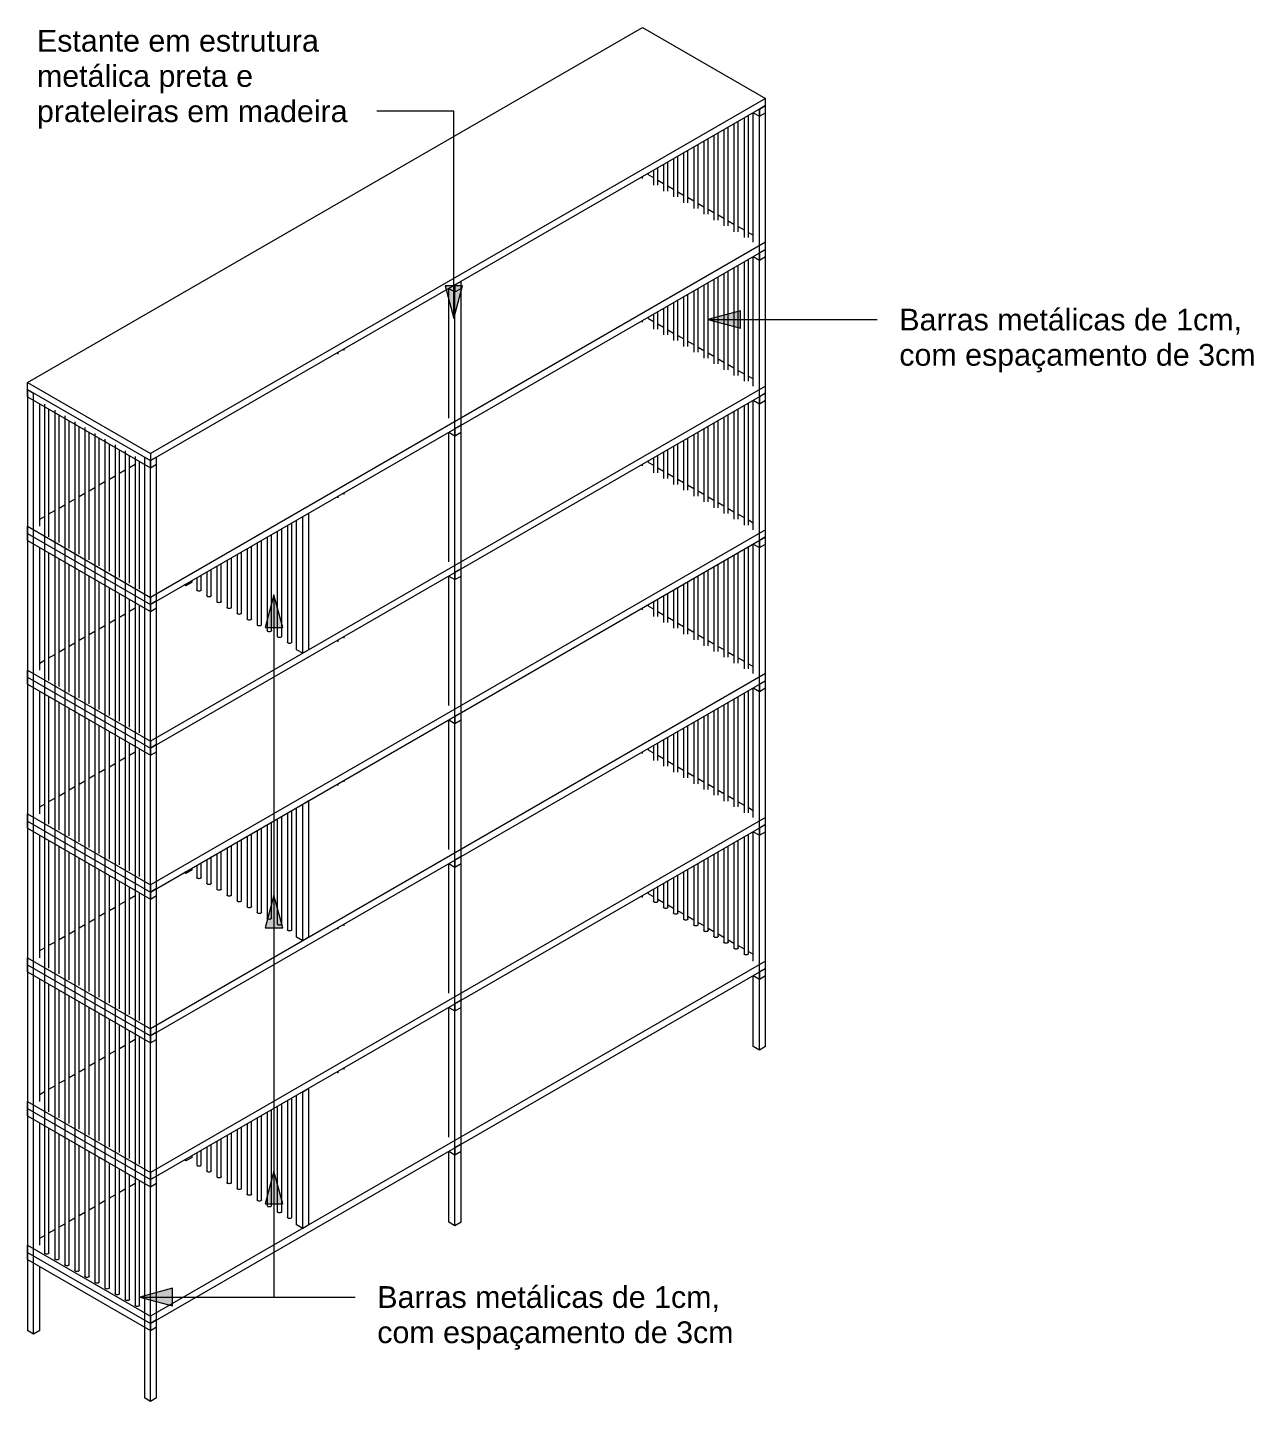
# Model space of a CAD drawing. Header units: millimetres. Extents: x 5688 to 18484, y 2540 to 6636.
# Drawn here: x 5688 to 8508, y 3476 to 6636 of the extents above; entities that cross this region are included whole.
import ezdxf

# ---------------------------------------------------------------- set-up
doc = ezdxf.new("R2010")
doc.units = ezdxf.units.MM
doc.layers.add('G-ANNO-TEXT', color=231, linetype='Continuous', lineweight=9)
doc.layers.add('I-FURN', color=30, linetype='Continuous', lineweight=9)
doc.styles.add('Arial', font='arial.ttf', dxfattribs={"height": 50})

# ---------------------------------------------------------------- blocks, each defined once
blk = doc.blocks.new('estante - estante-4589433-VISTA 3D ESTANTE MEZANINO')
at = {"layer": 'I-FURN'}
for p, q in [((5688.2, 5819.6), (7102.4, 6636.1)), ((7102.4, 6636.1), (7385.2, 6472.8)), ((7385.2, 6472.8), (5971, 5656.3)), ((5971, 5640), (7385.2, 6456.5)), ((7385.2, 6456.5), (7371.1, 6448.3)), ((7371.1, 6448.3), (7385.2, 6456.5)), ((7371.1, 6448.3), (7371.1, 6432)), ((7371.1, 4284.6), (7371.1, 6448.3)), ((7385.2, 6456.5), (7385.2, 6472.8)), ((7385.2, 6440.1), (7385.2, 6456.5)), ((7385.2, 4292.7), (7385.2, 6456.5)), ((7312.7, 6414.6), (7312.7, 6166.4)), ((7322.7, 6166.4), (7322.7, 6420.4)), ((7335.9, 6428), (7335.9, 6153)), ((7345.9, 6153), (7345.9, 6433.7)), ((7356.9, 6440.1), (7371.1, 6432)), ((7356.9, 6142.1), (7356.9, 6440.1)), ((7371.1, 6432), (7385.2, 6440.1)), ((7266.4, 6387.9), (7266.4, 6193.2)), ((7276.4, 6193.2), (7276.4, 6393.7)), ((7289.6, 6401.2), (7289.6, 6179.8)), ((7299.6, 6179.8), (7299.6, 6407)), ((7207, 6233.2), (7207, 6353.6)), ((7220.2, 6361.2), (7220.2, 6219.8)), ((7230.2, 6219.8), (7230.2, 6366.9)), ((7243.3, 6374.5), (7243.3, 6206.5)), ((7253.3, 6206.5), (7253.3, 6380)), ((7150.7, 6321.1), (7150.7, 6259.9)), ((7160.7, 6259.9), (7160.7, 6326.9)), ((7173.9, 6334.4), (7173.9, 6246.6)), ((7183.9, 6246.6), (7183.9, 6340.2)), ((7197, 6347.8), (7197, 6233.2)), ((7102.4, 6289.1), (7102.4, 6293.2)), ((7116.5, 6297.2), (7116.5, 6301.3)), ((7116.5, 6297.2), (7127.6, 6290.8)), ((7127.6, 6307.7), (7127.6, 6273.3)), ((7137.6, 6273.3), (7137.6, 6313.5)), ((7137.6, 6285.1), (7150.8, 6277.5)), ((7160.7, 6271.7), (7173.9, 6264.1)), ((7183.9, 6258.4), (7197, 6250.8)), ((7207.2, 6244.9), (7220.2, 6237.4)), ((7230.2, 6231.6), (7243.3, 6224)), ((7253.3, 6218.3), (7266.5, 6210.7)), ((7276.4, 6204.9), (7289.6, 6197.3)), ((7299.6, 6191.6), (7312.7, 6183.9)), ((7322.7, 6178.2), (7335.9, 6170.6)), ((7345.9, 6164.8), (7356.9, 6158.4)), ((7385.2, 6142.1), (5971, 5325.6)), ((7385.2, 6125.8), (7385.2, 6142.1)), ((5971, 5309.3), (7385.2, 6125.8)), ((7345.9, 5822.4), (7345.9, 6103.1)), ((7356.9, 6109.4), (7371.1, 6101.3)), ((7356.9, 5811.4), (7356.9, 6109.4)), ((7385.2, 6125.8), (7371.1, 6117.6)), ((7371.1, 6117.6), (7371.1, 6101.3)), ((7371.1, 6101.3), (7385.2, 6109.4)), ((7385.2, 6109.4), (7385.2, 6125.8)), ((7289.6, 6070.6), (7289.6, 5849.1)), ((7299.6, 5849.1), (7299.6, 6076.3)), ((7312.7, 6083.9), (7312.7, 5835.7)), ((7322.7, 5835.7), (7322.7, 6089.7)), ((7335.9, 6097.3), (7335.9, 5822.4)), ((6656.9, 6036), (6671, 6027.8)), ((6656.9, 5737.9), (6656.9, 6036)), ((6685.2, 6052.3), (6671, 6044.1)), ((6671, 6044.1), (6685.2, 6052.3)), ((6671, 6044.1), (6671, 6027.8)), ((6671, 5399.2), (6671, 6044.1)), ((6671, 6027.8), (6685.2, 6036)), ((6685.2, 6036), (6685.2, 6052.3)), ((6685.2, 3888.6), (6685.2, 6052.3)), ((7230.2, 5889.2), (7230.2, 6036.3)), ((7243.3, 6043.8), (7243.3, 5875.8)), ((7253.3, 5875.8), (7253.3, 6049.6)), ((7266.4, 6057.2), (7266.4, 5862.4)), ((7276.4, 5862.4), (7276.4, 6063)), ((7173.9, 6003.8), (7173.9, 5915.9)), ((7183.9, 5915.9), (7183.9, 6009.5)), ((7197, 6017.1), (7197, 5902.5)), ((7207, 5902.5), (7207, 6022.9)), ((7220.2, 6030.5), (7220.2, 5889.2)), ((7127.6, 5977), (7127.6, 5942.6)), ((7137.6, 5942.6), (7137.6, 5982.8)), ((7150.7, 5990.4), (7150.7, 5929.3)), ((7160.7, 5929.3), (7160.7, 5996.2)), ((7102.4, 5958.4), (7102.4, 5962.5)), ((7116.5, 5966.6), (7116.5, 5970.6)), ((7116.5, 5966.6), (7127.6, 5960.1)), ((7137.6, 5954.4), (7150.8, 5946.8)), ((7160.7, 5941), (7173.9, 5933.4)), ((7183.9, 5927.7), (7197.1, 5920.1)), ((7207.2, 5914.2), (7220.2, 5906.7)), ((6402.3, 5884.9), (6402.3, 5889)), ((6416.5, 5893.1), (6416.5, 5897.2)), ((7230.2, 5901), (7243.3, 5893.3)), ((7253.3, 5887.6), (7266.5, 5880)), ((7276.4, 5874.2), (7289.6, 5866.6)), ((7299.6, 5860.9), (7312.8, 5853.3)), ((7322.7, 5847.5), (7335.9, 5839.9)), ((5688.2, 5803.3), (5688.2, 5819.6)), ((5688.2, 5819.6), (5971, 5656.3)), ((7345.9, 5834.1), (7356.9, 5827.8)), ((5688.2, 5803.3), (5971, 5640)), ((5688.2, 5786.9), (5688.2, 5803.3)), ((5688.2, 5803.3), (5971, 5640)), ((5688.2, 5803.3), (5702.3, 5795.1)), ((5688.2, 5803.3), (5688.2, 3639.5)), ((5688.2, 5786.9), (5971, 5623.6)), ((5702.3, 3631.4), (5702.3, 5795.1)), ((7385.2, 5811.4), (5971, 4994.9)), ((5971, 4978.6), (7385.2, 5795.1)), ((7385.2, 5795.1), (7371.1, 5786.9)), ((7371.1, 5786.9), (7371.1, 5770.6)), ((7385.2, 5795.1), (7385.2, 5811.4)), ((7385.2, 5778.8), (7385.2, 5795.1)), ((5716.4, 5488.9), (5716.4, 5770.6)), ((5727.5, 5769.5), (5727.5, 3818.1)), ((5737.5, 5465), (5737.5, 5758.4)), ((5750.7, 5756.1), (5750.7, 3804.7)), ((7312.7, 5753.2), (7312.7, 5505)), ((7322.7, 5505), (7322.7, 5759)), ((7335.9, 5766.6), (7335.9, 5491.7)), ((7345.9, 5491.7), (7345.9, 5772.4)), ((7356.9, 5778.8), (7371.1, 5770.6)), ((7356.9, 5480.7), (7356.9, 5778.8)), ((7371.1, 5770.6), (7385.2, 5778.8)), ((5760.7, 5451.6), (5760.7, 5745.1)), ((5773.8, 5742.8), (5773.8, 3791.3)), ((5783.8, 5438.2), (5783.8, 5731.7)), ((5796.9, 5729.4), (5796.9, 3778)), ((6685.2, 5721.6), (6671, 5713.4)), ((6685.2, 5705.3), (6685.2, 5721.6)), ((7266.4, 5726.5), (7266.4, 5531.8)), ((7276.4, 5531.8), (7276.4, 5732.3)), ((7289.6, 5739.9), (7289.6, 5518.4)), ((7299.6, 5518.4), (7299.6, 5745.7)), ((5806.9, 5424.9), (5806.9, 5718.4)), ((5820.1, 5716), (5820.1, 3764.6)), ((5830.1, 5411.5), (5830.1, 5705)), ((5843.2, 5702.7), (5843.2, 3751.3)), ((5853.2, 5398.2), (5853.2, 5691.6)), ((5866.4, 5689.3), (5866.4, 3737.9)), ((6656.9, 5705.3), (6671, 5697.1)), ((6656.9, 5407.3), (6656.9, 5705.3)), ((6671, 5713.4), (6671, 5697.1)), ((6671, 5697.1), (6685.2, 5705.3)), ((7207, 5571.8), (7207, 5692.2)), ((7220.2, 5699.8), (7220.2, 5558.5)), ((7230.2, 5558.5), (7230.2, 5705.6)), ((7243.3, 5713.2), (7243.3, 5545.1)), ((7253.3, 5545.1), (7253.3, 5718.9)), ((5876.4, 5384.8), (5876.4, 5678.3)), ((5889.5, 5676), (5889.5, 3724.5)), ((5899.5, 5371.4), (5899.5, 5664.9)), ((5912.6, 5662.6), (5912.6, 3711.2)), ((5971, 5656.3), (5971, 5640)), ((7150.7, 5659.7), (7150.7, 5598.6)), ((7160.7, 5598.6), (7160.7, 5665.5)), ((7173.9, 5673.1), (7173.9, 5585.2)), ((7183.9, 5585.2), (7183.9, 5678.8)), ((7197, 5686.4), (7197, 5571.8)), ((5922.6, 5358.1), (5922.6, 5651.6)), ((5922.6, 5624.3), (5935.8, 5631.9)), ((5935.8, 5649.2), (5935.8, 3697.8)), ((5945.8, 5344.7), (5945.8, 5638.2)), ((5945.8, 5637.7), (5946.3, 5637.9)), ((5956.9, 5648.1), (5971, 5640)), ((5956.9, 5648.1), (5956.9, 3484.4)), ((5985.1, 5648.1), (5971, 5640)), ((5971, 5640), (5985.1, 5648.1)), ((5971, 5640), (5971, 5623.6)), ((5971, 4978.9), (5971, 5640)), ((5971, 5623.6), (5985.1, 5631.8)), ((5985.1, 5631.8), (5985.1, 5648.1)), ((5985.1, 3484.4), (5985.1, 5648.1)), ((7102.4, 5627.7), (7102.4, 5631.8)), ((7116.5, 5635.9), (7116.5, 5640)), ((7116.5, 5635.9), (7127.6, 5629.5)), ((7127.6, 5646.4), (7127.6, 5611.9)), ((7137.6, 5611.9), (7137.6, 5652.1)), ((5876.4, 5597.6), (5889.5, 5605.2)), ((5899.5, 5610.9), (5912.7, 5618.5)), ((7137.6, 5623.7), (7150.7, 5616.1)), ((7160.7, 5610.4), (7173.9, 5602.8)), ((7183.9, 5597), (7197, 5589.4)), ((5806.9, 5557.5), (5820.1, 5565.1)), ((5830.1, 5570.8), (5843.2, 5578.4)), ((5853.2, 5584.2), (5866.4, 5591.8)), ((6416.5, 5562.4), (6416.5, 5566.5)), ((7207.2, 5583.5), (7220.2, 5576)), ((7230.2, 5570.3), (7243.3, 5562.7)), ((5760.7, 5530.8), (5773.8, 5538.4)), ((5783.8, 5544.1), (5797, 5551.7)), ((6402.3, 5554.2), (6402.3, 5558.3)), ((7253.3, 5556.9), (7266.4, 5549.3)), ((7276.4, 5543.5), (7289.6, 5536)), ((7299.6, 5530.2), (7312.7, 5522.6)), ((5716.4, 5505.2), (5727.5, 5511.6)), ((5737.5, 5517.4), (5750.7, 5525)), ((6306.9, 5205.2), (6306.9, 5503.2)), ((6321, 5511.4), (6335.2, 5519.5)), ((6321, 5197), (6321, 5511.4)), ((6335.2, 5205.2), (6335.2, 5519.5)), ((7322.7, 5516.8), (7335.9, 5509.2)), ((7345.9, 5503.5), (7356.9, 5497.1)), ((5688.2, 5472.6), (5688.2, 5488.9)), ((5688.2, 5488.9), (5971, 5325.6)), ((5688.2, 5472.6), (5971, 5309.3)), ((5688.2, 5456.3), (5688.2, 5472.6)), ((5688.2, 5472.6), (5971, 5309.3)), ((7385.2, 5480.7), (5971, 4664.2)), ((6249.5, 5249.3), (6249.5, 5470.1)), ((6262.7, 5477.7), (6262.7, 5236)), ((6272.7, 5236), (6272.7, 5483.4)), ((6285.8, 5491), (6285.8, 5222.6)), ((6295.8, 5222.6), (6295.8, 5496.8)), ((7385.2, 5464.4), (7385.2, 5480.7)), ((5688.2, 5456.3), (5971, 5293)), ((5716.4, 5158.2), (5716.4, 5439.9)), ((5971, 4647.9), (7385.2, 5464.4)), ((6193.2, 5437.6), (6193.2, 5276.1)), ((6203.2, 5276.1), (6203.2, 5443.4)), ((6216.4, 5451), (6216.4, 5262.7)), ((6226.4, 5262.7), (6226.4, 5456.7)), ((6239.5, 5464.3), (6239.5, 5249.3)), ((7335.9, 5435.9), (7335.9, 5161)), ((7345.9, 5161), (7345.9, 5441.7)), ((7356.9, 5448.1), (7371.1, 5439.9)), ((7356.9, 5150.1), (7356.9, 5448.1)), ((7385.2, 5464.4), (7371.1, 5456.3)), ((7371.1, 5456.3), (7371.1, 5439.9)), ((7371.1, 5439.9), (7385.2, 5448.1)), ((7385.2, 5448.1), (7385.2, 5464.4)), ((5737.5, 5134.3), (5737.5, 5427.8)), ((5760.7, 5120.9), (5760.7, 5414.4)), ((6147, 5410.9), (6147, 5302.8)), ((6157, 5302.8), (6157, 5416.6)), ((6170.1, 5424.2), (6170.1, 5289.4)), ((6180.1, 5289.4), (6180.1, 5430)), ((7289.6, 5409.2), (7289.6, 5187.7)), ((7299.6, 5187.7), (7299.6, 5415)), ((7312.7, 5422.6), (7312.7, 5174.4)), ((7322.7, 5174.4), (7322.7, 5428.3)), ((5783.8, 5107.6), (5783.8, 5401)), ((5806.9, 5094.2), (5806.9, 5387.7)), ((5830.1, 5080.8), (5830.1, 5374.3)), ((6087.5, 5342.9), (6087.5, 5376.6)), ((6100.7, 5384.1), (6100.7, 5329.5)), ((6110.7, 5329.5), (6110.7, 5389.9)), ((6123.8, 5397.5), (6123.8, 5316.1)), ((6133.8, 5316.1), (6133.8, 5403.3)), ((6656.9, 5374.6), (6671, 5366.4)), ((6656.9, 5076.6), (6656.9, 5374.6)), ((6671, 3880.4), (6671, 5399.1)), ((6685.2, 5390.9), (6671, 5382.8)), ((6671, 5382.8), (6671, 5366.4)), ((6671, 5366.4), (6685.2, 5374.6)), ((6685.2, 5374.6), (6685.2, 5390.9)), ((7230.2, 5227.8), (7230.2, 5374.9)), ((7243.3, 5382.5), (7243.3, 5214.4)), ((7253.3, 5214.4), (7253.3, 5388.3)), ((7266.4, 5395.8), (7266.4, 5201.1)), ((7276.4, 5201.1), (7276.4, 5401.6)), ((5853.2, 5067.5), (5853.2, 5361)), ((5876.4, 5054.1), (5876.4, 5347.6)), ((6052.3, 5352.1), (6048.8, 5354.2)), ((6066.5, 5360.3), (6052.3, 5352.1)), ((6052.3, 5352.1), (6052.3, 5356.2)), ((6066.5, 5360.3), (6066.5, 5364.4)), ((6077.5, 5370.8), (6077.5, 5342.9)), ((7173.9, 5342.4), (7173.9, 5254.5)), ((7183.9, 5254.5), (7183.9, 5348.2)), ((7197, 5355.8), (7197, 5241.2)), ((7207, 5241.2), (7207, 5361.5)), ((7220.2, 5369.1), (7220.2, 5227.8)), ((5899.5, 5040.8), (5899.5, 5334.2)), ((5922.6, 5027.4), (5922.6, 5320.9)), ((5971, 5325.6), (5971, 5309.3)), ((5985.1, 5317.4), (5971, 5309.3)), ((5971, 5309.3), (5971, 5293)), ((5985.1, 5301.1), (5985.1, 5317.4)), ((7116.5, 5305.2), (7116.5, 5309.3)), ((7127.6, 5315.7), (7127.6, 5281.2)), ((7137.6, 5281.2), (7137.6, 5321.4)), ((7150.7, 5329), (7150.7, 5267.9)), ((7160.7, 5267.9), (7160.7, 5334.8)), ((5899.5, 5280.3), (5912.7, 5287.9)), ((5922.6, 5293.6), (5935.8, 5301.2)), ((5945.8, 5014), (5945.8, 5307.5)), ((5945.8, 5307), (5946.3, 5307.2)), ((5971, 5293), (5985.1, 5301.1)), ((7102.4, 5297), (7102.4, 5301.1)), ((7116.5, 5305.2), (7127.6, 5298.8)), ((7137.6, 5293), (7150.7, 5285.4)), ((7160.7, 5279.7), (7173.9, 5272.1)), ((5830.1, 5240.2), (5843.3, 5247.8)), ((5853.2, 5253.5), (5866.4, 5261.1)), ((5876.4, 5266.9), (5889.5, 5274.5)), ((7183.9, 5266.3), (7197, 5258.7)), ((7207.2, 5252.8), (7220.2, 5245.4)), ((5783.8, 5213.4), (5797, 5221.1)), ((5806.9, 5226.8), (5820.1, 5234.4)), ((6402.3, 5223.5), (6402.3, 5227.6)), ((6416.5, 5231.7), (6416.5, 5235.8)), ((7230.2, 5239.6), (7243.3, 5232)), ((7253.3, 5226.2), (7266.4, 5218.6)), ((5737.5, 5186.7), (5750.7, 5194.3)), ((5760.7, 5200.1), (5773.8, 5207.7)), ((6321, 5197), (6306.9, 5205.2)), ((6335.2, 5205.2), (6321, 5197)), ((7276.4, 5212.9), (7289.6, 5205.3)), ((7299.6, 5199.5), (7312.7, 5191.9)), ((7322.7, 5186.1), (7335.9, 5178.6)), ((5688.2, 5141.9), (5688.2, 5158.2)), ((5688.2, 5158.2), (5971, 4994.9)), ((5716.4, 5174.6), (5727.6, 5181)), ((7345.9, 5172.8), (7356.9, 5166.4)), ((5688.2, 5141.9), (5971, 4978.6)), ((5688.2, 5125.6), (5688.2, 5141.9)), ((5688.2, 5141.9), (5971, 4978.6)), ((5688.2, 5125.6), (5971, 4962.3)), ((7385.2, 5150.1), (5971, 4333.6)), ((5971, 4317.2), (7385.2, 5133.7)), ((7385.2, 5133.7), (7371.1, 5125.6)), ((7371.1, 5125.6), (7371.1, 5109.2)), ((7385.2, 5133.7), (7385.2, 5150.1)), ((7385.2, 5117.4), (7385.2, 5133.7)), ((5716.4, 4827.5), (5716.4, 5109.2)), ((5737.5, 4803.6), (5737.5, 5097.1)), ((7312.7, 5091.9), (7312.7, 4843.7)), ((7322.7, 4843.7), (7322.7, 5097.7)), ((7335.9, 5105.2), (7335.9, 4830.3)), ((7345.9, 4830.3), (7345.9, 5111)), ((7356.9, 5117.4), (7371.1, 5109.2)), ((7356.9, 4819.4), (7356.9, 5117.4)), ((7371.1, 5109.2), (7385.2, 5117.4)), ((5760.7, 4790.2), (5760.7, 5083.7)), ((5783.8, 4776.9), (5783.8, 5070.4)), ((5806.9, 4763.5), (5806.9, 5057)), ((6685.2, 5060.3), (6671, 5052.1)), ((6685.2, 5043.9), (6685.2, 5060.3)), ((7253.3, 4883.8), (7253.3, 5057.6)), ((7266.4, 5065.2), (7266.4, 4870.4)), ((7276.4, 4870.4), (7276.4, 5070.9)), ((7289.6, 5078.5), (7289.6, 4857)), ((7299.6, 4857), (7299.6, 5084.3)), ((5830.1, 4750.2), (5830.1, 5043.6)), ((5853.2, 4736.8), (5853.2, 5030.3)), ((6656.9, 5043.9), (6671, 5035.8)), ((6656.9, 4745.9), (6656.9, 5043.9)), ((6671, 5052.1), (6671, 5035.8)), ((6671, 5035.8), (6685.2, 5043.9)), ((7197, 5025.1), (7197, 4910.5)), ((7207, 4910.5), (7207, 5030.8)), ((7220.2, 5038.4), (7220.2, 4897.1)), ((7230.2, 4897.1), (7230.2, 5044.2)), ((7243.3, 5051.8), (7243.3, 4883.8)), ((5876.4, 4723.4), (5876.4, 5016.9)), ((5899.5, 4710.1), (5899.5, 5003.5)), ((5971, 4994.9), (5971, 4978.6)), ((7150.7, 4998.4), (7150.7, 4937.2)), ((7160.7, 4937.2), (7160.7, 5004.1)), ((7173.9, 5011.7), (7173.9, 4923.8)), ((7183.9, 4923.8), (7183.9, 5017.5)), ((5922.6, 4696.7), (5922.6, 4990.2)), ((5922.6, 4962.9), (5935.8, 4970.5)), ((5945.8, 4683.4), (5945.8, 4976.8)), ((5945.8, 4976.3), (5946.3, 4976.6)), ((5985.1, 4986.8), (5971, 4978.6)), ((5971, 4978.6), (5971, 4962.3)), ((5971, 3476.2), (5971, 4978.6)), ((5971, 4962.3), (5985.1, 4970.4)), ((5985.1, 4970.4), (5985.1, 4986.8)), ((7102.4, 4966.4), (7102.4, 4970.4)), ((7116.5, 4974.5), (7116.5, 4978.6)), ((7116.5, 4974.5), (7127.6, 4968.1)), ((7127.6, 4985), (7127.6, 4950.6)), ((7137.6, 4950.6), (7137.6, 4990.8)), ((7137.6, 4962.4), (7150.7, 4954.8)), ((5853.2, 4922.8), (5866.4, 4930.4)), ((5876.4, 4936.2), (5889.5, 4943.8)), ((5899.5, 4949.6), (5912.6, 4957.2)), ((7160.7, 4949), (7173.9, 4941.4)), ((7183.8, 4935.6), (7197, 4928)), ((5806.9, 4896.1), (5820.1, 4903.7)), ((5830.1, 4909.5), (5843.2, 4917.1)), ((6416.5, 4901), (6416.5, 4905.1)), ((7207.2, 4922.2), (7220.2, 4914.7)), ((7230.1, 4908.9), (7243.3, 4901.3)), ((5760.7, 4869.4), (5773.8, 4877)), ((5783.8, 4882.8), (5796.9, 4890.4)), ((6402.3, 4892.9), (6402.3, 4897)), ((7253.3, 4895.6), (7266.4, 4888)), ((7276.4, 4882.2), (7289.6, 4874.6)), ((7299.5, 4868.8), (7312.7, 4861.2)), ((5716.4, 4843.9), (5727.5, 4850.3)), ((5737.5, 4856), (5750.7, 4863.6)), ((6295.8, 4561.3), (6295.8, 4835.4)), ((6306.9, 4543.8), (6306.9, 4841.8)), ((6321, 4850), (6335.2, 4858.2)), ((6321, 4535.7), (6321, 4850)), ((6335.2, 4543.8), (6335.2, 4858.2)), ((7322.7, 4855.5), (7335.9, 4847.9)), ((7345.8, 4842.1), (7356.9, 4835.7)), ((5688.2, 4811.2), (5688.2, 4827.5)), ((5688.2, 4827.5), (5971, 4664.2)), ((5688.2, 4811.2), (5971, 4647.9)), ((5688.2, 4794.9), (5688.2, 4811.2)), ((5688.2, 4811.2), (5971, 4647.9)), ((7385.2, 4819.4), (5971, 4002.9)), ((5971, 3986.6), (7385.2, 4803.1)), ((6249.5, 4588), (6249.5, 4808.7)), ((6262.7, 4816.3), (6262.7, 4574.6)), ((6272.7, 4574.6), (6272.7, 4822.1)), ((6285.8, 4829.7), (6285.8, 4561.3)), ((7385.2, 4803.1), (7371.1, 4794.9)), ((7385.2, 4803.1), (7385.2, 4819.4)), ((7385.2, 4786.7), (7385.2, 4803.1)), ((5688.2, 4794.9), (5971, 4631.6)), ((5716.4, 4496.9), (5716.4, 4778.6)), ((6193.2, 4776.2), (6193.2, 4614.7)), ((6203.2, 4614.7), (6203.2, 4782)), ((6216.4, 4789.6), (6216.4, 4601.3)), ((6226.4, 4601.3), (6226.4, 4795.4)), ((6239.5, 4803), (6239.5, 4588)), ((7335.9, 4774.6), (7335.9, 4506.1)), ((7345.9, 4506.1), (7345.9, 4780.3)), ((7356.9, 4786.7), (7371.1, 4778.6)), ((7356.9, 4488.7), (7356.9, 4786.7)), ((7371.1, 4794.9), (7371.1, 4778.6)), ((7371.1, 4778.6), (7385.2, 4786.7)), ((5737.5, 4472.9), (5737.5, 4766.4)), ((5760.7, 4459.6), (5760.7, 4753)), ((6133.8, 4654.8), (6133.8, 4741.9)), ((6147, 4749.5), (6147, 4641.4)), ((6157, 4641.4), (6157, 4755.3)), ((6170.1, 4762.9), (6170.1, 4628.1)), ((6180.1, 4628.1), (6180.1, 4768.6)), ((7276.4, 4546.2), (7276.4, 4740.2)), ((7289.6, 4747.8), (7289.6, 4532.9)), ((7299.6, 4532.9), (7299.6, 4753.6)), ((7312.7, 4761.2), (7312.7, 4519.5)), ((7322.7, 4519.5), (7322.7, 4767)), ((5783.8, 4446.2), (5783.8, 4739.7)), ((5806.9, 4432.8), (5806.9, 4726.3)), ((5830.1, 4419.5), (5830.1, 4713)), ((6077.5, 4709.4), (6077.5, 4681.5)), ((6087.5, 4681.5), (6087.5, 4715.2)), ((6100.7, 4722.8), (6100.7, 4668.1)), ((6110.7, 4668.1), (6110.7, 4728.6)), ((6123.8, 4736.1), (6123.8, 4654.8)), ((6656.9, 4713.2), (6671, 4705.1)), ((6656.9, 4415.2), (6656.9, 4713.2)), ((6685.2, 4729.6), (6671, 4721.4)), ((6671, 4721.4), (6671, 4705.1)), ((6671, 4705.1), (6685.2, 4713.2)), ((6685.2, 4713.2), (6685.2, 4729.6)), ((7230.2, 4573), (7230.2, 4713.5)), ((7243.3, 4721.1), (7243.3, 4559.6)), ((7253.3, 4559.6), (7253.3, 4726.9)), ((7266.4, 4734.5), (7266.4, 4546.2)), ((5853.2, 4406.1), (5853.2, 4699.6)), ((5876.4, 4392.8), (5876.4, 4686.2)), ((6052.3, 4690.8), (6048.8, 4692.8)), ((6066.5, 4699), (6052.3, 4690.8)), ((6052.3, 4690.8), (6052.3, 4694.9)), ((6066.5, 4699), (6066.5, 4703)), ((7173.9, 4681), (7173.9, 4599.7)), ((7183.9, 4599.7), (7183.9, 4686.8)), ((7197, 4694.4), (7197, 4586.3)), ((7207, 4586.3), (7207, 4700.2)), ((7220.2, 4707.8), (7220.2, 4573)), ((5899.5, 4379.4), (5899.5, 4672.9)), ((5922.6, 4366), (5922.6, 4659.5)), ((5945.8, 4352.7), (5945.8, 4646.1)), ((5945.8, 4645.6), (5946.3, 4645.9)), ((5971, 4664.2), (5971, 4647.9)), ((5985.1, 4656.1), (5971, 4647.9)), ((5971, 4647.9), (5971, 4631.6)), ((5985.1, 4639.8), (5985.1, 4656.1)), ((7116.5, 4643.8), (7116.5, 4647.9)), ((7127.6, 4654.3), (7127.6, 4626.4)), ((7137.6, 4626.4), (7137.6, 4660.1)), ((7150.7, 4667.7), (7150.7, 4613)), ((7160.7, 4613), (7160.7, 4673.4)), ((5899.5, 4618.9), (5912.6, 4626.5)), ((5922.6, 4632.2), (5935.8, 4639.8)), ((5971, 4631.6), (5985.1, 4639.8)), ((7102.4, 4635.7), (7102.4, 4639.8)), ((7116.5, 4643.8), (7127.6, 4637.4)), ((7137.6, 4631.7), (7150.7, 4624.1)), ((7160.7, 4618.3), (7173.9, 4610.7)), ((5830.1, 4578.8), (5843.2, 4586.4)), ((5853.2, 4592.2), (5866.4, 4599.8)), ((5876.4, 4605.5), (5889.5, 4613.1)), ((7183.9, 4605), (7197, 4597.4)), ((7207.2, 4591.5), (7220.2, 4584)), ((5783.8, 4552.1), (5796.9, 4559.7)), ((5806.9, 4565.4), (5820.1, 4573)), ((6402.3, 4562.2), (6402.3, 4566.3)), ((6416.5, 4570.4), (6416.5, 4574.4)), ((7230.2, 4578.2), (7243.3, 4570.6)), ((7253.3, 4564.9), (7266.4, 4557.3)), ((7276.4, 4551.5), (7289.6, 4543.9)), ((5716.4, 4513.2), (5727.5, 4519.6)), ((5737.5, 4525.4), (5750.7, 4532.9)), ((5760.7, 4538.7), (5773.8, 4546.3)), ((6321, 4535.7), (6306.9, 4543.8)), ((6335.2, 4543.8), (6321, 4535.7)), ((7299.6, 4538.1), (7312.7, 4530.6)), ((7322.7, 4524.8), (7335.9, 4517.2)), ((5688.2, 4480.5), (5688.2, 4496.9)), ((5688.2, 4496.9), (5971, 4333.6)), ((7385.2, 4488.7), (5971, 3672.2)), ((7345.9, 4511.4), (7356.9, 4505)), ((7385.2, 4472.4), (7385.2, 4488.7)), ((5688.2, 4480.5), (5971, 4317.2)), ((5688.2, 4464.2), (5688.2, 4480.5)), ((5688.2, 4480.5), (5971, 4317.2)), ((5688.2, 4464.2), (5971, 4300.9)), ((5971, 3655.9), (7385.2, 4472.4)), ((7356.9, 4456), (7371.1, 4447.9)), ((7356.9, 4292.7), (7356.9, 4456)), ((7385.2, 4472.4), (7371.1, 4464.2)), ((7371.1, 4464.2), (7371.1, 4447.9)), ((7371.1, 4447.9), (7385.2, 4456)), ((7385.2, 4456), (7385.2, 4472.4)), ((5716.4, 4166.2), (5716.4, 4447.9)), ((5737.5, 4142.2), (5737.5, 4435.7)), ((5760.7, 4128.9), (5760.7, 4422.4)), ((5783.8, 4115.5), (5783.8, 4409)), ((5806.9, 4102.2), (5806.9, 4395.6)), ((6685.2, 4398.9), (6671, 4390.7)), ((6685.2, 4382.6), (6685.2, 4398.9)), ((5830.1, 4088.8), (5830.1, 4382.3)), ((5853.2, 4075.4), (5853.2, 4368.9)), ((6656.9, 4382.6), (6671, 4374.4)), ((6656.9, 4084.5), (6656.9, 4382.6)), ((6671, 4390.7), (6671, 4374.4)), ((6671, 4374.4), (6685.2, 4382.6)), ((5876.4, 4062.1), (5876.4, 4355.5)), ((5899.5, 4048.7), (5899.5, 4342.2)), ((5971, 4333.6), (5971, 4317.2)), ((5922.6, 4035.3), (5922.6, 4328.8)), ((5922.6, 4301.5), (5935.8, 4309.2)), ((5945.7, 4314.9), (5946.3, 4315.2)), ((5945.8, 4022), (5945.8, 4315.5)), ((5985.1, 4325.4), (5971, 4317.2)), ((5971, 4317.2), (5971, 4300.9)), ((5971, 4300.9), (5985.1, 4309.1)), ((5985.1, 4309.1), (5985.1, 4325.4)), ((5853.2, 4261.5), (5866.4, 4269.1)), ((5876.3, 4274.8), (5889.5, 4282.4)), ((5899.5, 4288.2), (5912.6, 4295.8)), ((7371.1, 4284.6), (7356.9, 4292.7)), ((7385.2, 4292.7), (7371.1, 4284.6)), ((5806.9, 4234.7), (5820.1, 4242.4)), ((5830, 4248.1), (5843.2, 4255.7)), ((6402.3, 4231.5), (6402.3, 4235.6)), ((6416.5, 4239.7), (6416.5, 4243.8)), ((5760.6, 4208), (5773.8, 4215.6)), ((5783.8, 4221.4), (5796.9, 4229)), ((5716.4, 4182.5), (5727.5, 4188.9)), ((5737.5, 4194.7), (5750.7, 4202.3)), ((6295.8, 3899.9), (6295.8, 4174.1)), ((6306.9, 3882.5), (6306.9, 4180.5)), ((6321, 4188.6), (6335.2, 4196.8)), ((6321, 3874.3), (6321, 4188.6)), ((6335.2, 3882.5), (6335.2, 4196.8)), ((5688.2, 4149.9), (5688.2, 4166.2)), ((5688.2, 4166.2), (5971, 4002.9)), ((5688.2, 4149.9), (5971, 3986.6)), ((5688.2, 4133.5), (5688.2, 4149.9)), ((5688.2, 4149.9), (5971, 3986.6)), ((6239.5, 4141.6), (6239.5, 3926.6)), ((6249.5, 3926.6), (6249.5, 4147.4)), ((6262.7, 4154.9), (6262.7, 3913.3)), ((6272.7, 3913.3), (6272.7, 4160.7)), ((6285.8, 4168.3), (6285.8, 3899.9)), ((5688.2, 4133.5), (5971, 3970.2)), ((5716.4, 3835.5), (5716.4, 4117.2)), ((6193.2, 4114.9), (6193.2, 3953.3)), ((6203.2, 3953.3), (6203.2, 4120.6)), ((6216.4, 4128.2), (6216.4, 3940)), ((6226.4, 3940), (6226.4, 4134)), ((5737.5, 3818.1), (5737.5, 4105)), ((5760.7, 3804.7), (5760.7, 4091.5)), ((5783.8, 3791.3), (5783.8, 4078.3)), ((6133.8, 3993.4), (6133.8, 4080.6)), ((6147, 4088.1), (6147, 3980.1)), ((6157, 3980.1), (6157, 4093.9)), ((6170.1, 4101.5), (6170.1, 3966.7)), ((6180.1, 3966.7), (6180.1, 4107.3)), ((5806.9, 3778), (5806.9, 4064.9)), ((5830.1, 3764.6), (5830.1, 4051.6)), ((6077.5, 4048.1), (6077.5, 4020.1)), ((6087.5, 4020.1), (6087.5, 4053.8)), ((6100.7, 4061.4), (6100.7, 4006.8)), ((6110.7, 4006.8), (6110.7, 4067.2)), ((6123.8, 4074.8), (6123.8, 3993.4)), ((6656.9, 4051.9), (6671, 4043.7)), ((6656.9, 3888.6), (6656.9, 4051.9)), ((6685.2, 4068.2), (6671, 4060)), ((6671, 4060), (6671, 4043.7)), ((6671, 4043.7), (6685.2, 4051.9)), ((6685.2, 4051.9), (6685.2, 4068.2)), ((5853.2, 3751.3), (5853.2, 4038.2)), ((5876.4, 3737.9), (5876.4, 4024.9)), ((6052.3, 4029.4), (6048.8, 4031.5)), ((6066.5, 4037.6), (6052.3, 4029.4)), ((6052.3, 4029.4), (6052.3, 4033.5)), ((6066.5, 4037.6), (6066.5, 4041.7)), ((5899.5, 3724.5), (5899.5, 4011.5)), ((5922.6, 3711.2), (5922.6, 3998.1)), ((5945.8, 3697.8), (5945.8, 3984.8)), ((5945.8, 3984.2), (5946.3, 3984.5)), ((5971, 4002.9), (5971, 3986.6)), ((5985.1, 3994.7), (5971, 3986.6)), ((5971, 3986.6), (5971, 3970.2)), ((5985.1, 3978.4), (5985.1, 3994.7)), ((5876.3, 3944.2), (5889.5, 3951.8)), ((5899.5, 3957.5), (5912.6, 3965.1)), ((5922.6, 3970.9), (5935.8, 3978.5)), ((5971, 3970.2), (5985.1, 3978.4)), ((5830.1, 3917.4), (5843.2, 3925)), ((5853.2, 3930.8), (5866.4, 3938.4)), ((5783.8, 3890.7), (5796.9, 3898.3)), ((5806.9, 3904.1), (5820.1, 3911.7)), ((6671, 3880.4), (6656.9, 3888.6)), ((6685.2, 3888.6), (6671, 3880.4)), ((5716.4, 3851.8), (5727.5, 3858.2)), ((5737.5, 3864), (5750.7, 3871.6)), ((5760.6, 3877.4), (5773.8, 3884.9)), ((6321, 3874.3), (6306.9, 3882.5)), ((6335.2, 3882.5), (6321, 3874.3)), ((5688.2, 3819.2), (5688.2, 3835.5)), ((5688.2, 3835.5), (5971, 3672.2)), ((5688.2, 3819.2), (5971, 3655.9)), ((5688.2, 3802.8), (5688.2, 3819.2)), ((5688.2, 3819.2), (5971, 3655.9)), ((5688.2, 3802.8), (5971, 3639.5)), ((5716.4, 3639.5), (5716.4, 3786.5)), ((5971, 3672.2), (5971, 3655.9)), ((5702.3, 3631.4), (5688.2, 3639.5)), ((5716.4, 3639.5), (5702.3, 3631.4)), ((5985.1, 3664), (5971, 3655.9)), ((5971, 3655.9), (5971, 3639.5)), ((5971, 3639.5), (5985.1, 3647.7)), ((5985.1, 3647.7), (5985.1, 3664)), ((5971, 3476.2), (5956.9, 3484.4)), ((5985.1, 3484.4), (5971, 3476.2))]:
    blk.add_line(p, q, dxfattribs=at)
for points in [[(6079, 5340.8, 0), (6078.2, 5341.4, 0), (6077.7, 5342.1, 0), (6077.5, 5342.9, 0)], [(6087.5, 5342.9, 0), (6087.4, 5342.1, 0), (6086.9, 5341.4, 0), (6086.1, 5340.8, 0), (6085, 5340.4, 0), (6083.8, 5340.1, 0), (6082.5, 5340, 0), (6081.2, 5340.1, 0), (6080, 5340.4, 0), (6079, 5340.8, 0)], [(6102.1, 5327.5, 0), (6101.3, 5328.1, 0), (6100.8, 5328.8, 0), (6100.7, 5329.5, 0)], [(6110.7, 5329.5, 0), (6110.5, 5328.8, 0), (6110, 5328.1, 0), (6109.2, 5327.5, 0), (6108.2, 5327, 0), (6107, 5326.7, 0), (6105.7, 5326.6, 0), (6104.4, 5326.7, 0), (6103.2, 5327, 0), (6102.1, 5327.5, 0)], [(6125.3, 5314.1, 0), (6124.5, 5314.7, 0), (6124, 5315.4, 0), (6123.8, 5316.1, 0)], [(6133.8, 5316.1, 0), (6133.6, 5315.4, 0), (6133.1, 5314.7, 0), (6132.4, 5314.1, 0), (6131.3, 5313.6, 0), (6130.1, 5313.4, 0), (6128.8, 5313.3, 0), (6127.5, 5313.4, 0), (6126.3, 5313.6, 0), (6125.3, 5314.1, 0)], [(6148.4, 5300.7, 0), (6147.6, 5301.3, 0), (6147.1, 5302, 0), (6147, 5302.8, 0)], [(6157, 5302.8, 0), (6156.8, 5302, 0), (6156.3, 5301.3, 0), (6155.5, 5300.7, 0), (6154.5, 5300.3, 0), (6153.3, 5300, 0), (6152, 5299.9, 0), (6150.7, 5300, 0), (6149.5, 5300.3, 0), (6148.4, 5300.7, 0)], [(6171.6, 5287.4, 0), (6170.8, 5288, 0), (6170.3, 5288.7, 0), (6170.1, 5289.4, 0)], [(6180.1, 5289.4, 0), (6179.9, 5288.7, 0), (6179.4, 5288, 0), (6178.6, 5287.4, 0), (6177.6, 5286.9, 0), (6176.4, 5286.6, 0), (6175.1, 5286.5, 0), (6173.8, 5286.6, 0), (6172.6, 5286.9, 0), (6171.6, 5287.4, 0)], [(6194.7, 5274, 0), (6193.9, 5274.6, 0), (6193.4, 5275.3, 0), (6193.2, 5276.1, 0)], [(6203.2, 5276.1, 0), (6203.1, 5275.3, 0), (6202.6, 5274.6, 0), (6201.8, 5274, 0), (6200.7, 5273.6, 0), (6199.5, 5273.3, 0), (6198.2, 5273.2, 0), (6196.9, 5273.3, 0), (6195.7, 5273.6, 0), (6194.7, 5274, 0)], [(6217.8, 5260.7, 0), (6217.1, 5261.3, 0), (6216.6, 5262, 0), (6216.4, 5262.7, 0)], [(6226.4, 5262.7, 0), (6226.2, 5262, 0), (6225.7, 5261.3, 0), (6224.9, 5260.7, 0), (6223.9, 5260.2, 0), (6222.7, 5259.9, 0), (6221.4, 5259.8, 0), (6220.1, 5259.9, 0), (6218.9, 5260.2, 0), (6217.8, 5260.7, 0)], [(6241, 5247.3, 0), (6240.2, 5247.9, 0), (6239.7, 5248.6, 0), (6239.5, 5249.3, 0)], [(6249.5, 5249.3, 0), (6249.4, 5248.6, 0), (6248.9, 5247.9, 0), (6248.1, 5247.3, 0), (6247, 5246.8, 0), (6245.8, 5246.6, 0), (6244.5, 5246.5, 0), (6243.2, 5246.6, 0), (6242, 5246.8, 0), (6241, 5247.3, 0)], [(6264.1, 5233.9, 0), (6263.3, 5234.5, 0), (6262.8, 5235.2, 0), (6262.7, 5236, 0)], [(6272.7, 5236, 0), (6272.5, 5235.2, 0), (6272, 5234.5, 0), (6271.2, 5233.9, 0), (6270.2, 5233.5, 0), (6269, 5233.2, 0), (6267.7, 5233.1, 0), (6266.4, 5233.2, 0), (6265.2, 5233.5, 0), (6264.1, 5233.9, 0)], [(6287.3, 5220.6, 0), (6286.5, 5221.2, 0), (6286, 5221.9, 0), (6285.8, 5222.6, 0)], [(6295.8, 5222.6, 0), (6295.6, 5221.9, 0), (6295.1, 5221.2, 0), (6294.3, 5220.6, 0), (6293.3, 5220.1, 0), (6292.1, 5219.8, 0), (6290.8, 5219.7, 0), (6289.5, 5219.8, 0), (6288.3, 5220.1, 0), (6287.3, 5220.6, 0)], [(6079, 4679.5, 0), (6078.2, 4680.1, 0), (6077.7, 4680.8, 0), (6077.5, 4681.5, 0)], [(6087.5, 4681.5, 0), (6087.4, 4680.8, 0), (6086.9, 4680.1, 0), (6086.1, 4679.5, 0), (6085, 4679, 0), (6083.8, 4678.7, 0), (6082.5, 4678.6, 0), (6081.2, 4678.7, 0), (6080, 4679, 0), (6079, 4679.5, 0)], [(6102.1, 4666.1, 0), (6101.3, 4666.7, 0), (6100.8, 4667.4, 0), (6100.7, 4668.1, 0)], [(6110.7, 4668.1, 0), (6110.5, 4667.4, 0), (6110, 4666.7, 0), (6109.2, 4666.1, 0), (6108.2, 4665.6, 0), (6107, 4665.4, 0), (6105.7, 4665.3, 0), (6104.4, 4665.4, 0), (6103.2, 4665.6, 0), (6102.1, 4666.1, 0)], [(6125.3, 4652.7, 0), (6124.5, 4653.3, 0), (6124, 4654, 0), (6123.8, 4654.8, 0)], [(6133.8, 4654.8, 0), (6133.6, 4654, 0), (6133.1, 4653.3, 0), (6132.4, 4652.7, 0), (6131.3, 4652.3, 0), (6130.1, 4652, 0), (6128.8, 4651.9, 0), (6127.5, 4652, 0), (6126.3, 4652.3, 0), (6125.3, 4652.7, 0)], [(6148.4, 4639.4, 0), (6147.6, 4640, 0), (6147.1, 4640.7, 0), (6147, 4641.4, 0)], [(6157, 4641.4, 0), (6156.8, 4640.7, 0), (6156.3, 4640, 0), (6155.5, 4639.4, 0), (6154.5, 4638.9, 0), (6153.3, 4638.6, 0), (6152, 4638.5, 0), (6150.7, 4638.6, 0), (6149.5, 4638.9, 0), (6148.4, 4639.4, 0)], [(6171.6, 4626, 0), (6170.8, 4626.6, 0), (6170.3, 4627.3, 0), (6170.1, 4628.1, 0)], [(6180.1, 4628.1, 0), (6179.9, 4627.3, 0), (6179.4, 4626.6, 0), (6178.6, 4626, 0), (6177.6, 4625.6, 0), (6176.4, 4625.3, 0), (6175.1, 4625.2, 0), (6173.8, 4625.3, 0), (6172.6, 4625.6, 0), (6171.6, 4626, 0)], [(6194.7, 4612.7, 0), (6193.9, 4613.3, 0), (6193.4, 4614, 0), (6193.2, 4614.7, 0)], [(6203.2, 4614.7, 0), (6203.1, 4614, 0), (6202.6, 4613.3, 0), (6201.8, 4612.7, 0), (6200.7, 4612.2, 0), (6199.5, 4611.9, 0), (6198.2, 4611.8, 0), (6196.9, 4611.9, 0), (6195.7, 4612.2, 0), (6194.7, 4612.7, 0)], [(7129, 4624.4, 0), (7128.3, 4625, 0), (7127.8, 4625.6, 0), (7127.6, 4626.4, 0)], [(7137.6, 4626.4, 0), (7137.4, 4625.6, 0), (7136.9, 4625, 0), (7136.1, 4624.4, 0), (7135.1, 4623.9, 0), (7133.9, 4623.6, 0), (7132.6, 4623.5, 0), (7131.3, 4623.6, 0), (7130.1, 4623.9, 0), (7129, 4624.4, 0)], [(6217.8, 4599.3, 0), (6217.1, 4599.9, 0), (6216.6, 4600.6, 0), (6216.4, 4601.3, 0)], [(6226.4, 4601.3, 0), (6226.2, 4600.6, 0), (6225.7, 4599.9, 0), (6224.9, 4599.3, 0), (6223.9, 4598.8, 0), (6222.7, 4598.6, 0), (6221.4, 4598.5, 0), (6220.1, 4598.6, 0), (6218.9, 4598.8, 0), (6217.8, 4599.3, 0)], [(6241, 4585.9, 0), (6240.2, 4586.5, 0), (6239.7, 4587.2, 0), (6239.5, 4588, 0)], [(6249.5, 4588, 0), (6249.4, 4587.2, 0), (6248.9, 4586.5, 0), (6248.1, 4585.9, 0), (6247, 4585.5, 0), (6245.8, 4585.2, 0), (6244.5, 4585.1, 0), (6243.2, 4585.2, 0), (6242, 4585.5, 0), (6241, 4585.9, 0)], [(7152.2, 4611, 0), (7151.4, 4611.6, 0), (7150.9, 4612.3, 0), (7150.7, 4613, 0)], [(7160.7, 4613, 0), (7160.6, 4612.3, 0), (7160.1, 4611.6, 0), (7159.3, 4611, 0), (7158.2, 4610.5, 0), (7157, 4610.2, 0), (7155.7, 4610.1, 0), (7154.4, 4610.2, 0), (7153.2, 4610.5, 0), (7152.2, 4611, 0)], [(7175.3, 4597.6, 0), (7174.5, 4598.2, 0), (7174, 4598.9, 0), (7173.9, 4599.7, 0)], [(7183.9, 4599.7, 0), (7183.7, 4598.9, 0), (7183.2, 4598.2, 0), (7182.4, 4597.6, 0), (7181.4, 4597.2, 0), (7180.2, 4596.9, 0), (7178.9, 4596.8, 0), (7177.6, 4596.9, 0), (7176.4, 4597.2, 0), (7175.3, 4597.6, 0)], [(7198.5, 4584.3, 0), (7197.7, 4584.9, 0), (7197.2, 4585.6, 0), (7197, 4586.3, 0)], [(7207, 4586.3, 0), (7206.8, 4585.6, 0), (7206.3, 4584.9, 0), (7205.5, 4584.3, 0), (7204.5, 4583.8, 0), (7203.3, 4583.5, 0), (7202, 4583.4, 0), (7200.7, 4583.5, 0), (7199.5, 4583.8, 0), (7198.5, 4584.3, 0)], [(6264.1, 4572.6, 0), (6263.3, 4573.2, 0), (6262.8, 4573.9, 0), (6262.7, 4574.6, 0)], [(6272.7, 4574.6, 0), (6272.5, 4573.9, 0), (6272, 4573.2, 0), (6271.2, 4572.6, 0), (6270.2, 4572.1, 0), (6269, 4571.8, 0), (6267.7, 4571.7, 0), (6266.4, 4571.8, 0), (6265.2, 4572.1, 0), (6264.1, 4572.6, 0)], [(6287.3, 4559.2, 0), (6286.5, 4559.8, 0), (6286, 4560.5, 0), (6285.8, 4561.3, 0)], [(6295.8, 4561.3, 0), (6295.6, 4560.5, 0), (6295.1, 4559.8, 0), (6294.3, 4559.2, 0), (6293.3, 4558.8, 0), (6292.1, 4558.5, 0), (6290.8, 4558.4, 0), (6289.5, 4558.5, 0), (6288.3, 4558.8, 0), (6287.3, 4559.2, 0)], [(7221.6, 4570.9, 0), (7220.8, 4571.5, 0), (7220.3, 4572.2, 0), (7220.2, 4573, 0)], [(7230.2, 4573, 0), (7230, 4572.2, 0), (7229.5, 4571.5, 0), (7228.7, 4570.9, 0), (7227.7, 4570.5, 0), (7226.4, 4570.2, 0), (7225.2, 4570.1, 0), (7223.9, 4570.2, 0), (7222.7, 4570.5, 0), (7221.6, 4570.9, 0)], [(7244.8, 4557.5, 0), (7244, 4558.1, 0), (7243.5, 4558.8, 0), (7243.3, 4559.6, 0)], [(7253.3, 4559.6, 0), (7253.1, 4558.8, 0), (7252.6, 4558.1, 0), (7251.8, 4557.5, 0), (7250.8, 4557.1, 0), (7249.6, 4556.8, 0), (7248.3, 4556.7, 0), (7247, 4556.8, 0), (7245.8, 4557.1, 0), (7244.8, 4557.5, 0)], [(7267.9, 4544.2, 0), (7267.1, 4544.8, 0), (7266.6, 4545.5, 0), (7266.4, 4546.2, 0)], [(7276.4, 4546.2, 0), (7276.3, 4545.5, 0), (7275.8, 4544.8, 0), (7275, 4544.2, 0), (7273.9, 4543.7, 0), (7272.7, 4543.4, 0), (7271.4, 4543.3, 0), (7270.1, 4543.4, 0), (7268.9, 4543.7, 0), (7267.9, 4544.2, 0)], [(7291, 4530.8, 0), (7290.2, 4531.4, 0), (7289.7, 4532.1, 0), (7289.6, 4532.9, 0)], [(7299.6, 4532.9, 0), (7299.4, 4532.1, 0), (7298.9, 4531.4, 0), (7298.1, 4530.8, 0), (7297.1, 4530.4, 0), (7295.9, 4530.1, 0), (7294.6, 4530, 0), (7293.3, 4530.1, 0), (7292.1, 4530.4, 0), (7291, 4530.8, 0)], [(7314.2, 4517.5, 0), (7313.4, 4518.1, 0), (7312.9, 4518.8, 0), (7312.7, 4519.5, 0)], [(7322.7, 4519.5, 0), (7322.5, 4518.8, 0), (7322, 4518.1, 0), (7321.3, 4517.5, 0), (7320.2, 4517, 0), (7319, 4516.7, 0), (7317.7, 4516.6, 0), (7316.4, 4516.7, 0), (7315.2, 4517, 0), (7314.2, 4517.5, 0)], [(7337.3, 4504.1, 0), (7336.5, 4504.7, 0), (7336, 4505.4, 0), (7335.9, 4506.1, 0)], [(7345.9, 4506.1, 0), (7345.7, 4505.4, 0), (7345.2, 4504.7, 0), (7344.4, 4504.1, 0), (7343.4, 4503.6, 0), (7342.2, 4503.4, 0), (7340.9, 4503.3, 0), (7339.6, 4503.4, 0), (7338.4, 4503.6, 0), (7337.3, 4504.1, 0)], [(6079, 4018.1, 0), (6078.2, 4018.7, 0), (6077.7, 4019.4, 0), (6077.5, 4020.1, 0)], [(6087.5, 4020.1, 0), (6087.4, 4019.4, 0), (6086.9, 4018.7, 0), (6086.1, 4018.1, 0), (6085, 4017.6, 0), (6083.8, 4017.4, 0), (6082.5, 4017.3, 0), (6081.2, 4017.4, 0), (6080, 4017.6, 0), (6079, 4018.1, 0)], [(6102.1, 4004.7, 0), (6101.3, 4005.3, 0), (6100.8, 4006, 0), (6100.7, 4006.8, 0)], [(6110.7, 4006.8, 0), (6110.5, 4006, 0), (6110, 4005.3, 0), (6109.2, 4004.7, 0), (6108.2, 4004.3, 0), (6107, 4004, 0), (6105.7, 4003.9, 0), (6104.4, 4004, 0), (6103.2, 4004.3, 0), (6102.1, 4004.7, 0)], [(6125.3, 3991.4, 0), (6124.5, 3992, 0), (6124, 3992.7, 0), (6123.8, 3993.4, 0)], [(6133.8, 3993.4, 0), (6133.6, 3992.7, 0), (6133.1, 3992, 0), (6132.4, 3991.4, 0), (6131.3, 3990.9, 0), (6130.1, 3990.6, 0), (6128.8, 3990.5, 0), (6127.5, 3990.6, 0), (6126.3, 3990.9, 0), (6125.3, 3991.4, 0)], [(6148.4, 3978, 0), (6147.6, 3978.6, 0), (6147.1, 3979.3, 0), (6147, 3980.1, 0)], [(6157, 3980.1, 0), (6156.8, 3979.3, 0), (6156.3, 3978.6, 0), (6155.5, 3978, 0), (6154.5, 3977.6, 0), (6153.3, 3977.3, 0), (6152, 3977.2, 0), (6150.7, 3977.3, 0), (6149.5, 3977.6, 0), (6148.4, 3978, 0)], [(6171.6, 3964.7, 0), (6170.8, 3965.3, 0), (6170.3, 3966, 0), (6170.1, 3966.7, 0)], [(6180.1, 3966.7, 0), (6179.9, 3966, 0), (6179.4, 3965.3, 0), (6178.6, 3964.7, 0), (6177.6, 3964.2, 0), (6176.4, 3963.9, 0), (6175.1, 3963.8, 0), (6173.8, 3963.9, 0), (6172.6, 3964.2, 0), (6171.6, 3964.7, 0)], [(6194.7, 3951.3, 0), (6193.9, 3951.9, 0), (6193.4, 3952.6, 0), (6193.2, 3953.3, 0)], [(6203.2, 3953.3, 0), (6203.1, 3952.6, 0), (6202.6, 3951.9, 0), (6201.8, 3951.3, 0), (6200.7, 3950.8, 0), (6199.5, 3950.6, 0), (6198.2, 3950.5, 0), (6196.9, 3950.6, 0), (6195.7, 3950.8, 0), (6194.7, 3951.3, 0)], [(6217.8, 3937.9, 0), (6217.1, 3938.5, 0), (6216.6, 3939.2, 0), (6216.4, 3940, 0)], [(6226.4, 3940, 0), (6226.2, 3939.2, 0), (6225.7, 3938.5, 0), (6224.9, 3937.9, 0), (6223.9, 3937.5, 0), (6222.7, 3937.2, 0), (6221.4, 3937.1, 0), (6220.1, 3937.2, 0), (6218.9, 3937.5, 0), (6217.8, 3937.9, 0)], [(6241, 3924.6, 0), (6240.2, 3925.2, 0), (6239.7, 3925.9, 0), (6239.5, 3926.6, 0)], [(6249.5, 3926.6, 0), (6249.4, 3925.9, 0), (6248.9, 3925.2, 0), (6248.1, 3924.6, 0), (6247, 3924.1, 0), (6245.8, 3923.8, 0), (6244.5, 3923.7, 0), (6243.2, 3923.8, 0), (6242, 3924.1, 0), (6241, 3924.6, 0)], [(6264.1, 3911.2, 0), (6263.3, 3911.8, 0), (6262.8, 3912.5, 0), (6262.7, 3913.3, 0)], [(6272.7, 3913.3, 0), (6272.5, 3912.5, 0), (6272, 3911.8, 0), (6271.2, 3911.2, 0), (6270.2, 3910.8, 0), (6269, 3910.5, 0), (6267.7, 3910.4, 0), (6266.4, 3910.5, 0), (6265.2, 3910.8, 0), (6264.1, 3911.2, 0)], [(6287.3, 3897.9, 0), (6286.5, 3898.5, 0), (6286, 3899.1, 0), (6285.8, 3899.9, 0)], [(6295.8, 3899.9, 0), (6295.6, 3899.1, 0), (6295.1, 3898.5, 0), (6294.3, 3897.9, 0), (6293.3, 3897.4, 0), (6292.1, 3897.1, 0), (6290.8, 3897, 0), (6289.5, 3897.1, 0), (6288.3, 3897.4, 0), (6287.3, 3897.9, 0)], [(5729, 3816, 0), (5728.2, 3816.6, 0), (5727.7, 3817.3, 0), (5727.5, 3818.1, 0)], [(5737.5, 3818.1, 0), (5737.3, 3817.3, 0), (5736.8, 3816.6, 0), (5736, 3816, 0), (5735, 3815.6, 0), (5733.8, 3815.3, 0), (5732.5, 3815.2, 0), (5731.2, 3815.3, 0), (5730, 3815.6, 0), (5729, 3816, 0)], [(5752.1, 3802.7, 0), (5751.3, 3803.3, 0), (5750.8, 3804, 0), (5750.7, 3804.7, 0)], [(5760.7, 3804.7, 0), (5760.5, 3804, 0), (5760, 3803.3, 0), (5759.2, 3802.7, 0), (5758.2, 3802.2, 0), (5756.9, 3801.9, 0), (5755.7, 3801.8, 0), (5754.4, 3801.9, 0), (5753.2, 3802.2, 0), (5752.1, 3802.7, 0)], [(5775.3, 3789.3, 0), (5774.5, 3789.9, 0), (5774, 3790.6, 0), (5773.8, 3791.3, 0)], [(5783.8, 3791.3, 0), (5783.6, 3790.6, 0), (5783.1, 3789.9, 0), (5782.3, 3789.3, 0), (5781.3, 3788.8, 0), (5780.1, 3788.6, 0), (5778.8, 3788.5, 0), (5777.5, 3788.6, 0), (5776.3, 3788.8, 0), (5775.3, 3789.3, 0)], [(5798.4, 3775.9, 0), (5797.6, 3776.5, 0), (5797.1, 3777.2, 0), (5796.9, 3778, 0)], [(5806.9, 3778, 0), (5806.8, 3777.2, 0), (5806.3, 3776.5, 0), (5805.5, 3775.9, 0), (5804.4, 3775.5, 0), (5803.2, 3775.2, 0), (5801.9, 3775.1, 0), (5800.6, 3775.2, 0), (5799.4, 3775.5, 0), (5798.4, 3775.9, 0)], [(5821.5, 3762.6, 0), (5820.7, 3763.2, 0), (5820.3, 3763.9, 0), (5820.1, 3764.6, 0)], [(5830.1, 3764.6, 0), (5829.9, 3763.9, 0), (5829.4, 3763.2, 0), (5828.6, 3762.6, 0), (5827.6, 3762.1, 0), (5826.4, 3761.8, 0), (5825.1, 3761.7, 0), (5823.8, 3761.8, 0), (5822.6, 3762.1, 0), (5821.5, 3762.6, 0)], [(5844.7, 3749.2, 0), (5843.9, 3749.8, 0), (5843.4, 3750.5, 0), (5843.2, 3751.3, 0)], [(5853.2, 3751.3, 0), (5853.1, 3750.5, 0), (5852.6, 3749.8, 0), (5851.8, 3749.2, 0), (5850.7, 3748.8, 0), (5849.5, 3748.5, 0), (5848.2, 3748.4, 0), (5846.9, 3748.5, 0), (5845.7, 3748.8, 0), (5844.7, 3749.2, 0)], [(5867.8, 3735.9, 0), (5867, 3736.5, 0), (5866.5, 3737.1, 0), (5866.4, 3737.9, 0)], [(5876.4, 3737.9, 0), (5876.2, 3737.1, 0), (5875.7, 3736.5, 0), (5874.9, 3735.9, 0), (5873.9, 3735.4, 0), (5872.7, 3735.1, 0), (5871.4, 3735, 0), (5870.1, 3735.1, 0), (5868.9, 3735.4, 0), (5867.8, 3735.9, 0)], [(5891, 3722.5, 0), (5890.2, 3723.1, 0), (5889.7, 3723.8, 0), (5889.5, 3724.5, 0)], [(5899.5, 3724.5, 0), (5899.3, 3723.8, 0), (5898.8, 3723.1, 0), (5898, 3722.5, 0), (5897, 3722, 0), (5895.8, 3721.7, 0), (5894.5, 3721.6, 0), (5893.2, 3721.7, 0), (5892, 3722, 0), (5891, 3722.5, 0)], [(5914.1, 3709.1, 0), (5913.3, 3709.7, 0), (5912.8, 3710.4, 0), (5912.6, 3711.2, 0)], [(5922.6, 3711.2, 0), (5922.5, 3710.4, 0), (5922, 3709.7, 0), (5921.2, 3709.1, 0), (5920.1, 3708.7, 0), (5918.9, 3708.4, 0), (5917.6, 3708.3, 0), (5916.4, 3708.4, 0), (5915.1, 3708.7, 0), (5914.1, 3709.1, 0)], [(5937.3, 3695.8, 0), (5936.5, 3696.4, 0), (5936, 3697.1, 0), (5935.8, 3697.8, 0)], [(5945.8, 3697.8, 0), (5945.6, 3697.1, 0), (5945.1, 3696.4, 0), (5944.3, 3695.8, 0), (5943.3, 3695.3, 0), (5942.1, 3695, 0), (5940.8, 3694.9, 0), (5939.5, 3695, 0), (5938.3, 3695.3, 0), (5937.3, 3695.8, 0)]]:
    blk.add_polyline3d(points, dxfattribs=at)

msp = doc.modelspace()

# ---------------------------------------------------------------- hatches: boundary and pattern name
at = {"layer": 'G-ANNO-TEXT'}
for points in [[(6668.594, 5966.663), (6688.69, 6041.663), (6648.498, 6041.663)], [(7252.773, 5964.337), (7327.773, 5944.241), (7327.773, 5984.434)], [(6254.964, 5331.278), (6234.867, 5256.278), (6275.06, 5256.278)], [(6254.964, 4640.36), (6234.867, 4565.36), (6275.06, 4565.36)], [(6254.964, 4006.025), (6234.867, 3931.025), (6275.06, 3931.025)], [(5946.575, 3716.535), (6021.575, 3696.439), (6021.575, 3736.631)]]:
    msp.add_hatch(color=7, dxfattribs=at).paths.add_polyline_path(points)

# ---------------------------------------------------------------- linework, layer by layer
at = {"layer": 'G-ANNO-TEXT', "color": 7}
for p, q in [((6546.797, 6443.51), (6491.673, 6443.51)), ((6668.594, 6443.51), (6546.797, 6443.51)), ((6668.594, 5966.663), (6668.594, 6443.51)), ((6688.69, 6041.663), (6648.498, 6041.663)), ((6648.498, 6041.663), (6668.594, 5966.663)), ((6668.594, 5966.663), (6688.69, 6041.663)), ((7327.773, 5984.434), (7252.773, 5964.337)), ((7327.773, 5944.241), (7327.773, 5984.434)), ((7252.773, 5964.337), (7327.773, 5944.241)), ((7252.773, 5964.337), (7642.204, 5964.337)), ((6254.964, 5331.278), (6234.867, 5256.278)), ((6275.06, 5256.278), (6254.964, 5331.278)), ((6254.964, 5331.278), (6254.964, 3716.535)), ((6234.867, 5256.278), (6275.06, 5256.278)), ((6254.964, 4640.36), (6234.867, 4565.36)), ((6275.06, 4565.36), (6254.964, 4640.36)), ((6254.964, 4640.36), (6254.964, 3716.535)), ((6234.867, 4565.36), (6275.06, 4565.36)), ((6254.964, 4006.025), (6234.867, 3931.025)), ((6275.06, 3931.025), (6254.964, 4006.025)), ((6254.964, 4006.025), (6254.964, 3716.535)), ((6234.867, 3931.025), (6275.06, 3931.025)), ((6021.575, 3736.631), (5946.575, 3716.535)), ((6021.575, 3696.439), (6021.575, 3736.631)), ((5946.575, 3716.535), (6021.575, 3696.439)), ((5946.575, 3716.535), (6441.751, 3716.535)), ((6254.964, 3716.535), (6441.751, 3716.535)), ((6254.964, 3716.535), (6441.751, 3716.535)), ((6254.964, 3716.535), (6441.751, 3716.535))]:
    msp.add_line(p, q, dxfattribs=at)

# ---------------------------------------------------------------- block references
at = {"layer": 'I-FURN'}
msp.add_blockref('estante - estante-4589433-VISTA 3D ESTANTE MEZANINO', (0, 0), dxfattribs=at)

# ---------------------------------------------------------------- texts
at = {"layer": 'G-ANNO-TEXT', "color": 7, "char_height": 50, "attachment_point": 1, "style": 'Arial'}
for s, insert, width in [('Estante em estrutura ', (5709.962, 6630.567), 827.74234), ('metálica preta e ', (5709.962, 6549.539), 641.35), ('prateleiras em madeira', (5709.962, 6468.51), 885.86469), ('Barras metálicas de 1cm, ', (7693.004, 5989.337), 1004.11359), ('com espaçamento de 3cm', (7693.004, 5908.309), 1018.14313), ('Barras metálicas de 1cm, ', (6492.551, 3741.535), 1004.11359), ('com espaçamento de 3cm', (6492.551, 3660.506), 1018.14313)]:
    msp.add_mtext(s, dxfattribs=dict(at, insert=insert, width=width))

doc.saveas('drawing.dxf')
